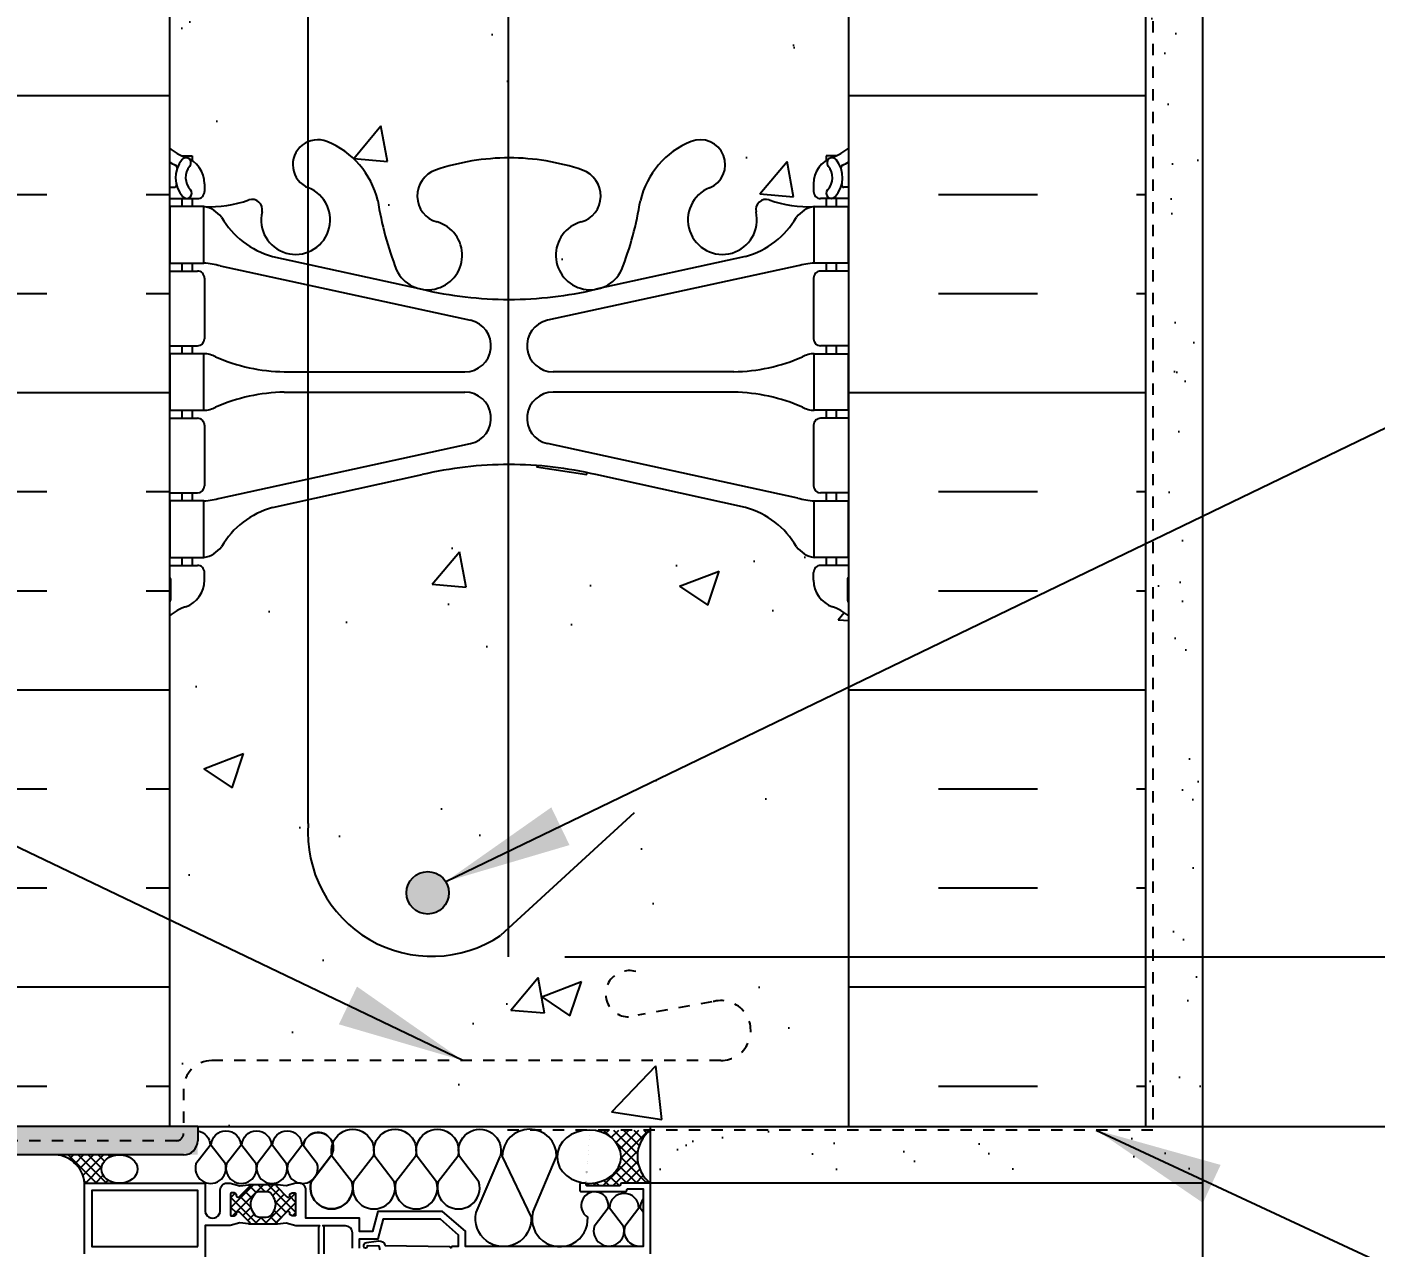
# Model space of a CAD drawing. Header units: inches. Extents: x 2671 to 2834, y 335 to 425.
# Drawn here: x 2803.64 to 2815.54, y 403.5 to 414.27 of the extents above; entities that cross this region are included whole.
import ezdxf

# ---------------------------------------------------------------- set-up
doc = ezdxf.new("R2010")
doc.units = ezdxf.units.IN
doc.header["$LTSCALE"] = 0.5
doc.header["$MEASUREMENT"] = 0
doc.linetypes.add('DASHED2', pattern=[0.375, 0.25, -0.125])
doc.linetypes.add('HIDDEN2', pattern=[0.1875, 0.125, -0.0625])
doc.layers.get('Defpoints').update_dxf_attribs({"linetype": 'CONTINUOUS'})
for name, color, linetype in [('HATCH', 12, 'CONTINUOUS'), ('LINE18', 9, 'CONTINUOUS'), ('line25', 2, 'CONTINUOUS'), ('LINE50', 5, 'CONTINUOUS'), ('LINE65', 3, 'CONTINUOUS'), ('LINE9', 9, 'CONTINUOUS'), ('TEXT', 4, 'CONTINUOUS'), ('Web_Edge', 9, 'CONTINUOUS')]:
    doc.layers.add(name, color=color, linetype=linetype)
doc.styles.add('DIM', font='romans.shx', dxfattribs={"width": 0.7})
doc.dimstyles.new('ext_12', dxfattribs={"dimscale": 12, "dimtxt": 0.09375, "dimasz": 0.09375, "dimexe": 0.09375, "dimexo": 0.0625, "dimgap": 0.0625, "dimtad": 1, "dimdec": 1, "dimzin": 3, "dimdsep": 46, "dimlunit": 4, "dimtxsty": 'DIM', "dimcen": 0.09, "dimdle": 0.09375, "dimclrt": 4, "dimadec": 0, "dimazin": 0, "dimtfac": 1, "dimtdec": 1, "dimtmove": 2, "dimatfit": 3, "dimfxl": 1, "dimfrac": 2, "dimtolj": 1, "dimtzin": 0, "dimarcsym": 0})
doc.dimstyles.new('ext_8', dxfattribs={"dimscale": 8, "dimtxt": 0.09375, "dimasz": 0.09375, "dimexe": 0.09375, "dimexo": 0.0625, "dimgap": 0.0625, "dimtad": 1, "dimdec": 1, "dimzin": 3, "dimdsep": 46, "dimlunit": 4, "dimtxsty": 'DIM', "dimcen": 0.09, "dimdle": 0.09375, "dimclrt": 4, "dimadec": 0, "dimazin": 0, "dimtfac": 1, "dimtdec": 1, "dimtmove": 2, "dimatfit": 3, "dimfxl": 1, "dimfrac": 2, "dimtolj": 1, "dimtzin": 0, "dimarcsym": 0})
pattern_1 = [(45, (84.75573298953941, -136.8278989746598), (-0.04419417382415922, 0.04419417382415922), []), (135, (84.75573298953941, -136.8278989746598), (-0.04419417382415922, -0.04419417382415922), [])]

# ---------------------------------------------------------------- blocks, each defined once
blk = doc.blocks.new('*D9')
at = {"layer": 'Defpoints', "color": 0, "transparency": 16777216}
for p in [(2807.887033301567, 406.0603447139713), (2819.608935126957, 406.0603447139713), (2813.518769549175, 404.5603447139713)]:
    blk.add_point(p, dxfattribs=at)
at = {"layer": 'TEXT', "color": 0, "lineweight": -2, "transparency": 16777216}
for p, q in [((2819.608935126957, 406.8103447139713), (2819.608935126957, 407.5603447139713)), ((2808.387033301567, 406.0603447139713), (2820.358935126957, 406.0603447139713)), ((2819.608935126957, 404.5603447139713), (2819.608935126957, 406.0603447139713)), ((2814.018769549175, 404.5603447139713), (2820.358935126957, 404.5603447139713)), ((2819.608935126957, 403.8103447139713), (2819.608935126957, 403.0603447139713))]:
    blk.add_line(p, q, dxfattribs=at)
at = {"layer": 'TEXT', "color": 0, "transparency": 16777216}
for points in [[(2819.483935126957, 406.8103447139713), (2819.733935126957, 406.8103447139713), (2819.608935126957, 406.0603447139713)], [(2819.483935126957, 403.8103447139713), (2819.733935126957, 403.8103447139713), (2819.608935126957, 404.5603447139713)]]:
    blk.add_solid(points, dxfattribs=at)
at = {"layer": 'TEXT', "color": 4, "transparency": 16777216, "insert": (2822.261697570073, 406.8103447139717), "char_height": 0.75, "attachment_point": 5, "rotation": 90, "style": 'DIM'}
blk.add_mtext('\\A1;1 1/2" \\P (38mm)MIN. \\PCOVER', dxfattribs=at)

msp = doc.modelspace()

# ---------------------------------------------------------------- hatches: boundary and pattern name
at = {"layer": 'HATCH'}
h = msp.add_hatch(dxfattribs=at)
h.set_pattern_fill('AR-CONC', color=256, scale=0.5)
h.set_pattern_definition([(49.99999999999999, (0, 0), (3.586300913003767, -0.3137606749129755), [0.375, -4.125]), (355, (0, 0), (-0.693756668065, 3.760960668500059), [0.3, -3.3]), (100.45144446, (0.298858405, -0.02614672), (2.89254423363556, 3.447199954843147), [0.3187009599999999, -3.505710559999999]), (46.18420000000001, (0, 1), (5.336206653357862, -0.8275964039653827), [0.5625, -6.1875]), (96.63563549, (0.444683725, 0.931033465), (4.673309728371142, 4.870593003872752), [0.47805171, -5.258568799999999]), (351.1841639899999, (0, 1), (4.673309725273866, 4.870593001349951), [0.45, -4.950000005]), (21, (0.5, 0.75), (2.984535260592308, -2.013094453326694), [0.375, -4.125]), (326.0000000000001, (0.5, 0.75), (1.216576659607909, 3.625750225234265), [0.3, -3.3]), (71.45144474, (0.74871127, 0.58224213), (4.201111883649856, 1.612655764031769), [0.31870095, -3.50571056]), (37.50000000000001, (0, 0), (0.06079927658645334, 1.664469269156557), [0, -3.26, 0, -3.35, 0, -3.3125]), (7.499999999999999, (0, 0), (1.315347687210743, 1.972058559411801), [0, -1.91, 0, -3.185, 0, -1.2625]), (327.5, (-1.115, 0), (2.669112180862045, -0.1127743586718988), [0, -1.25, 0, -3.9, 0, -5.175]), (317.5, (-1.615, 0), (2.915930846711931, 0.5005249116615886), [0, -1.625, 0, -2.59, 0, -3.675])])
h.paths.add_polyline_path([(2810.893769549175, 370.0982350130234, 0.06439757034027918), (2810.783765929062, 370.1641945382867), (2810.693765929061, 370.1641945382798), (2810.693765929058, 370.205920598204, -0.2490694201798121), (2810.583765929042, 370.4130437499734), (2810.583765929039, 370.4805437499836, -0.4142135623889474), (2810.646265929039, 370.5430437499869), (2810.693765929037, 370.5430437499869), (2810.693765929032, 370.6130437499869), (2810.588765929047, 370.6130437499869, 0.1004604156423134), (2810.195067458979, 370.555880994139, -0.6014354320923871), (2810.075563988755, 370.660764336563, 2.182094824738325), (2809.66548383489, 370.447854905114, -1), (2809.502055263461, 370.0393318310523, -0.2443795113555104), (2809.053647390655, 370.5600887355022, 0.05315652255456928), (2808.887807936439, 371.1741703674139, 0.223253087082989), (2808.687480153052, 371.3390242183552), (2808.667861821112, 371.3433356110522, 0.9554715931209439), (2808.529577837112, 370.7498656757716, -0.7355925422348838), (2808.542362707547, 370.2918190986315, -0.08275514747013397), (2807.893769549175, 370.1837300148518, -0.08275514747013424), (2807.245176390804, 370.2918190986315, -0.7355925422306625), (2807.257961261239, 370.7498656757708, 0.9554715931491746), (2807.119677277239, 371.3433356110522), (2807.100058945299, 371.3390242183552, 0.2232530870829482), (2806.899731161912, 371.174170367414, 0.05315652255457647), (2806.733891707696, 370.5600887355022, -0.2443795113555361), (2806.28548383489, 370.0393318310523, -1), (2806.122055263461, 370.4478549051139, 2.182094824735673), (2805.711975109596, 370.6607643365629, -0.6014354320899049), (2805.592471639372, 370.5558809941391, 0.1004604156422656), (2805.198773169304, 370.6130437499869), (2805.093773169319, 370.6130437499869), (2805.093773169314, 370.5430437499869), (2805.141273169312, 370.5430437499869, -0.4142135623889469), (2805.203773169312, 370.4805437499836), (2805.203773169309, 370.4130437499734, -0.2490694201798118), (2805.093773169292, 370.205920598204), (2805.09377316929, 370.1641945382798), (2805.003773169289, 370.1641945382867, 0.06439757034079326), (2804.893769549175, 370.0982350130228), (2804.893769549175, 368.0092164944533), (2807.018769549175, 368.0092164944533), (2808.018769549175, 367.0092164944533), (2808.018769549175, 369.0092164944533), (2809.018769549175, 368.0092164944533), (2810.893769549175, 368.0092164944533)])
h.paths.add_polyline_path([(2810.893769549175, 379.7905805019563, 0.08241458984443631), (2810.750432595706, 379.8696869785255, -0.3178372451770455), (2810.583765929043, 380.1053892389064), (2810.583765929039, 380.1728892389165, -0.4142135623888782), (2810.646265929039, 380.2353892389199), (2810.693765928825, 380.2353892389199), (2810.693765928829, 380.3053892389199), (2810.588765929047, 380.3053892389199, -0.188972932064028), (2810.432896853359, 380.4002337273088, 0.1963228336438239), (2809.983765929, 380.7464934474373), (2808.661910360169, 381.0369890136919, 0.05779469062726195), (2807.893769549175, 381.1260755037851, 0.05779469062719405), (2807.125628738182, 381.0369890136919), (2805.803773169352, 380.7464934474373, 0.1963228336438497), (2805.354642244991, 380.4002337273087, -0.1889729320639923), (2805.198773169303, 380.3053892389199), (2805.093773169522, 380.3053892389199), (2805.093773169526, 380.2353892389199), (2805.141273169312, 380.2353892389199, -0.4142135623888865), (2805.203773169312, 380.1728892389165), (2805.203773169308, 380.1053892389064, -0.3178372451770062), (2805.037106502645, 379.8696869785256, 0.08241458984464041), (2804.893769549175, 379.7905805019561), (2804.893769549175, 374.2278524869506, 0.08241458984463565), (2805.037106502645, 374.1487460103811, -0.3178372451770446), (2805.203773169308, 373.9130437500002), (2805.203773169312, 373.8455437499901, -0.4142135623888824), (2805.141273169312, 373.7830437499867), (2805.093773169526, 373.7830437499867), (2805.093773169522, 373.7130437499867), (2805.198773169303, 373.7130437499867, -0.1889729320640176), (2805.354642244992, 373.6181992615979, 0.1963228336438353), (2805.803773169352, 373.2719395414693), (2807.125628738182, 372.9814439752147, 0.05779469062726017), (2807.893769549176, 372.8923574851215, 0.05779469062719406), (2808.661910360169, 372.9814439752147), (2809.983765928999, 373.2719395414693, 0.1963228336438469), (2810.43289685336, 373.6181992615979, -0.1889729320639879), (2810.588765929047, 373.7130437499867), (2810.693765928829, 373.7130437499867), (2810.693765928825, 373.7830437499867), (2810.646265929039, 373.7830437499867, -0.4142135623888767), (2810.583765929039, 373.8455437499901), (2810.583765929043, 373.9130437500002, -0.317837245177002), (2810.750432595706, 374.148746010381, 0.08241458984425973), (2810.893769549175, 374.2278524869501)])
h.paths.add_polyline_path([(2806.982786388422, 384.3014606076888), (2805.01876954918, 384.3014606076888, -0.4142135623722708), (2804.95626954918, 384.3639606076886), (2804.956269549176, 385.8245988767695, 0.1719862339622918), (2804.94231750628, 385.8639606076894), (2804.893769549175, 385.8639606076894), (2804.893769549175, 385.7547217524721), (2804.893769549175, 383.9201979758839, 0.06439757034079223), (2805.003773169289, 383.8542384506199), (2805.09377316929, 383.8542384506268), (2805.093773169292, 383.8125123907026, -0.2490694201798126), (2805.203773169309, 383.6053892389332), (2805.203773169312, 383.5378892389231, -0.4142135623889448), (2805.141273169312, 383.4753892389197), (2805.093773169314, 383.4753892389197), (2805.093773169319, 383.4053892389197), (2805.198773169304, 383.4053892389197, 0.1004604156423768), (2805.592471639372, 383.4625519947677, -0.6014354320913805), (2805.711975109596, 383.3576686523436, 2.18209482473833), (2806.122055263461, 383.5705780837927, -1), (2806.28548383489, 383.9791011578543, -0.2443795113555255), (2806.733891707696, 383.4583442534043, 0.05315652255456795), (2806.899731161912, 382.8442626214927, 0.2232530870829433), (2807.100058945299, 382.6794087705514), (2807.119677277239, 382.6750973778545, 0.955471593120933), (2807.257961261239, 383.268567313135, -0.7355925422348768), (2807.245176390804, 383.7266138902751, -0.08275514747013427), (2807.893769549175, 383.8347029740548, -0.08275514747013415), (2808.542362707547, 383.7266138902751, -0.7355925422306508), (2808.529577837112, 383.2685673131358, 0.955471593149264), (2808.667861821112, 382.6750973778545), (2808.687480153052, 382.6794087705514, 0.2232530870832885), (2808.887807936439, 382.844262621493, 0.05315652255455002), (2809.053647390655, 383.4583442534044, -0.2443795113555198), (2809.502055263461, 383.9791011578544, -1), (2809.66548383489, 383.5705780837927, 2.18209482473567), (2810.075563988755, 383.3576686523437, -0.6014354320904914), (2810.195067458979, 383.4625519947675, 0.1004604156422321), (2810.588765929047, 383.4053892389197), (2810.693765929032, 383.4053892389197), (2810.693765929037, 383.4753892389197), (2810.646265929039, 383.4753892389197, -0.4142135623889438), (2810.583765929039, 383.5378892389231), (2810.583765929042, 383.6053892389332, -0.2490694201798126), (2810.693765929058, 383.8125123907026), (2810.693765929061, 383.8542384506268), (2810.783765929062, 383.8542384506199, 0.06439757034072931), (2810.893769549176, 383.9201979758838), (2810.893769549176, 385.8639606076891), (2804.94231750628, 385.8639606076894, -0.1719862339622747), (2804.956269549176, 385.8245988767695), (2804.95626954918, 384.3639606076886, 0.4142135623722708), (2805.01876954918, 384.3014606076888), (2806.998257581402, 384.3014606076888, -0.01576132503851233)])
h.paths.add_polyline_path([(2810.893769549175, 409.071523497162, 0.0824145898441621), (2810.750432595706, 409.1506299737309, -0.3178372451770353), (2810.583765929042, 409.3863322341118), (2810.583765929039, 409.4538322341219, -0.4142135623888782), (2810.646265929039, 409.5163322341252), (2810.693765928824, 409.5163322341252), (2810.693765928829, 409.5863322341253), (2810.588765929047, 409.5863322341253, -0.1889729320616693), (2810.43289685336, 409.6811767225121, 0.1963228336449915), (2809.983765928998, 410.027436442643), (2808.661910360169, 410.3179320088972, 0.05779469062726933), (2807.893769549175, 410.4070184989905, 0.05779469062719756), (2807.125628738181, 410.3179320088972), (2805.803773169352, 410.027436442643, 0.1963228336441201), (2805.354642244991, 409.6811767225142, -0.1889729320641392), (2805.198773169303, 409.5863322341253), (2805.093773169521, 409.5863322341253), (2805.093773169526, 409.5163322341252), (2805.141273169311, 409.5163322341252, -0.4142135623888782), (2805.203773169311, 409.4538322341219), (2805.203773169308, 409.3863322341118, -0.3178372451769546), (2805.037106502644, 409.150629973731, 0.0824145898446762), (2804.893769549175, 409.0715234971614), (2804.893769549174, 404.5603447139717), (2805.143769915869, 404.5603447139717), (2810.893769549175, 404.5603447139714)])
h.paths.add_polyline_path([(2810.893769549175, 417.3791780082293, 0.06439757034072788), (2810.783765929061, 417.4451375334932), (2810.69376592906, 417.4451375334862), (2810.693765929057, 417.4868635934104, -0.2490694201797904), (2810.583765929041, 417.6939867451799), (2810.583765929038, 417.7614867451899, -0.4142135623888783), (2810.646265929038, 417.8239867451932), (2810.693765929036, 417.8239867451932), (2810.693765929031, 417.8939867451932), (2810.588765929048, 417.8939867451932, 0.1004604156456428), (2810.195067458968, 417.8368239893414, -0.6014354320519869), (2810.075563988754, 417.9417073317692, 2.182094824738086), (2809.665483834889, 417.7287979003201, -1), (2809.50205526346, 417.3202748262585, -0.2443795113567886), (2809.053647390653, 417.841031730712, 0.05315652255444935), (2808.887807936437, 418.455113362622, 1.553131786928693), (2808.529577837111, 418.0308086709776, -0.7355925422356894), (2808.542362707546, 417.5727620938374, -0.08275514747014087), (2807.893769549175, 417.4646730100577, -0.08275514747013135), (2807.245176390803, 417.5727620938374, -0.7355925422303945), (2807.257961261238, 418.0308086709766, 1.553131786938255), (2806.89973116191, 418.4551133626174, 0.0531565225542945), (2806.733891707696, 417.8410317307088, -0.2443795113559023), (2806.285483834889, 417.3202748262579, -1), (2806.12205526346, 417.7287979003194, 2.182094824735402), (2805.711975109595, 417.9417073317684, -0.6014354326051581), (2805.592471639247, 417.8368239893892, 0.1004604156093273), (2805.198773169302, 417.8939867451923), (2805.093773169318, 417.8939867451923), (2805.093773169313, 417.8239867451923), (2805.141273169311, 417.8239867451923, -0.4142135623890114), (2805.203773169311, 417.761486745189), (2805.203773169308, 417.6939867451787, -0.2490694201798058), (2805.093773169292, 417.4868635934093), (2805.093773169289, 417.4451375334852), (2805.003773169288, 417.445137533492, 0.06439757034014058), (2804.893769549175, 417.3791780082287), (2804.893769549175, 415.2901594896587), (2804.893769549175, 413.201140971089, 0.06439757034054705), (2805.003773169289, 413.1351814458253), (2805.093773169289, 413.1351814458321), (2805.093773169292, 413.093455385908, -0.2490694201798057), (2805.203773169308, 412.8863322341386), (2805.203773169312, 412.8188322341284, -0.4142135623890114), (2805.141273169312, 412.756332234125), (2805.093773169314, 412.756332234125), (2805.093773169318, 412.6863322341251), (2805.198773169304, 412.6863322341251, 0.1004604156411754), (2805.592471639367, 412.7434949899714, -0.6014354321098518), (2805.711975109596, 412.638611647549, 2.182094824738566), (2806.12205526346, 412.851521078998, -1), (2806.285483834889, 413.2600441530597, -0.2443795113565183), (2806.733891707696, 412.7392872486068, 0.05315652255442838), (2806.899731161912, 412.1252056166969, 1.553131786931354), (2807.257961261238, 412.5495103083404, -0.7355925422351488), (2807.245176390803, 413.0075568854805, -0.0827551474701348), (2807.893769549175, 413.1156459692602, -0.08275514747013435), (2808.542362707547, 413.0075568854804, -0.7355925422309278), (2808.529577837111, 412.5495103083412, 1.553131786911189), (2808.887807936436, 412.1252056166925, 0.05315652255494636), (2809.053647390654, 412.7392872486083, -0.2443795113560683), (2809.502055263461, 413.2600441530597, -1), (2809.66548383489, 412.8515210789981, 2.182094824735778), (2810.075563988755, 412.6386116475491, -0.6014354322119612), (2810.195067459008, 412.7434949899623, 0.1004604156343799), (2810.588765929046, 412.6863322341251), (2810.693765929032, 412.6863322341251), (2810.693765929036, 412.756332234125), (2810.646265929038, 412.756332234125, -0.4142135623890099), (2810.583765929038, 412.8188322341284), (2810.583765929042, 412.8863322341386, -0.2490694201798209), (2810.693765929058, 413.0934553859081), (2810.693765929061, 413.1351814458321), (2810.783765929061, 413.1351814458253, 0.0643975703403757), (2810.893769549175, 413.2011409710888), (2810.893769549175, 415.2901594896587)])
h.paths.add_polyline_path([(2810.893769549174, 424.2901594896587), (2809.018769549175, 424.2901594896587), (2808.018769549175, 425.2901594896587), (2808.018769549175, 423.2901594896587), (2807.018769549175, 424.2901594896587), (2804.893769549174, 424.2901594896587), (2804.893769549175, 421.5087954821554, 0.08241458984416616), (2805.037106502643, 421.4296890055865, -0.3178372451770425), (2805.203773169307, 421.1939867452056), (2805.20377316931, 421.1264867451955, -0.4142135623888783), (2805.14127316931, 421.0639867451921), (2805.093773169525, 421.0639867451921), (2805.09377316952, 420.9939867451921), (2805.198773169301, 420.9939867451922, -0.1889729320631496), (2805.354642244989, 420.8991422568046, 0.196322833643984), (2805.803773169349, 420.552882536675), (2807.125628738181, 420.2623869704203, 0.05779469062719502), (2807.893769549174, 420.1733004803273, 0.05779469062782817), (2808.661910360176, 420.2623869704225), (2809.983765928999, 420.5528825366757, 0.1963228336433024), (2810.432896853358, 420.8991422568038, -0.1889729320645827), (2810.588765929046, 420.9939867451931), (2810.693765928828, 420.9939867451931), (2810.693765928823, 421.0639867451931), (2810.646265929038, 421.0639867451931, -0.4142135623888782), (2810.583765929038, 421.1264867451965), (2810.583765929041, 421.1939867452066, -0.3178372451769569), (2810.750432595705, 421.4296890055874, 0.08241458984452693), (2810.893769549175, 421.5087954821568)])
h = msp.add_hatch(dxfattribs=at)
h.set_pattern_fill('AR-SAND', color=256, scale=0.05)
h.set_pattern_definition([(37.50000000000001, (84.75573298953941, -136.8278989746598), (-0.003149667905480408, 0.09634118845065794), [0, -0.07600000000000001, 0, -0.085, 0, -0.08125]), (7.499999999999999, (84.75573298953941, -136.8278989746598), (0.08848883526338636, 0.141107303261487), [0, -0.041, 0, -0.0685, 0, -0.02625]), (327.5, (84.69423298953942, -136.8278989746598), (0.1557070930875748, 0.0002829526768482471), [0, -0.025, 0, -0.09000000000000001, 0, -0.1175]), (317.5, (84.69423298953942, -136.8278989746598), (0.1503063302286147, 0.04388377824671247), [0, -0.0125, 0, -0.059, 0, -0.0675])])
h.paths.add_polyline_path([(2802.268769549175, 409.7060752056997), (2802.14377210374, 409.6435764829821), (2802.143772103738, 404.5603447139716), (2802.268769549175, 404.5603447139716)], flags=17)
h.paths.add_polyline_path([(2805.143769549174, 404.5603447139715), (2802.268769549175, 404.5603447139716), (2802.143772103738, 404.5603447139716), (2802.143772103738, 404.3728447139719), (2800.293766814901, 404.3728447139725), (2800.293766814901, 408.7185738385626), (2802.268769549175, 409.7060752056997), (2802.268769549175, 415.2901594896587), (2802.268769549174, 424.2901594896587), (2802.018769549174, 424.2901594896587), (2802.018769549174, 409.8605837028869), (2800.043766814901, 408.8730823357502), (2800.043766814901, 404.1228447139725), (2802.393772103738, 404.1228447139725), (2802.393772103738, 404.3103447139725), (2805.143769549174, 404.3103447139714)])
h = msp.add_hatch(dxfattribs=at)
h.set_pattern_fill('AR-SAND', color=256, scale=0.5)
h.set_pattern_definition([(37.50000000000001, (84.75573298953941, -136.8278989746598), (-0.03149667905480408, 0.9634118845065793), [0, -0.76, 0, -0.85, 0, -0.8125]), (7.499999999999999, (84.75573298953941, -136.8278989746598), (0.8848883526338636, 1.41107303261487), [0, -0.41, 0, -0.685, 0, -0.2625]), (327.5, (84.14073298953942, -136.8278989746598), (1.557070930875748, 0.002829526768482471), [0, -0.25, 0, -0.9, 0, -1.175]), (317.5, (84.14073298953942, -136.8278989746598), (1.503063302286147, 0.4388377824671247), [0, -0.125, 0, -0.59, 0, -0.675])])
h.paths.add_polyline_path([(2814.018769549175, 404.5603447139713), (2813.518769549175, 404.5603447139713), (2809.143735898854, 404.5603447139715), (2809.143735898854, 404.060489083828), (2814.018769549175, 404.0603447139713)])
h.paths.add_polyline_path([(2814.018769549175, 424.2901594896587), (2813.518769549174, 424.2901594896587), (2813.518769549175, 415.2901594896587), (2813.518769549175, 406.0603447139713), (2813.518769549175, 404.5603447139713), (2814.018769549175, 404.5603447139713)])
h = msp.add_hatch(dxfattribs=at)
h.set_pattern_fill('INSUL', color=256, scale=7, style=0)
h.set_pattern_definition([(0, (-0.5642642526572672, -6.333677147439062), (0, 2.625), []), (0, (-0.5642642526572672, -5.458677147439062), (0, 2.625), [0.875, -0.875]), (0, (-0.5642642526572672, -4.583677147439062), (0, 2.625), [0.875, -0.875])])
edge = h.paths.add_edge_path()
edge.add_arc((2804.883773169588, 409.210262175748), 0.02000000000018555, 5.536719527299283e-09, 60.011975509346485, ccw=False)
edge.add_line((2804.903773169588, 409.2102621757499), (2804.903773169573, 409.3963322341266))
edge.add_line((2804.903773169573, 409.3963322341266), (2804.90377305434, 409.3964001261138))
edge.add_arc((2804.883773169573, 409.3963322341252), 0.01999999999993334, 0.1944965941205106, 60.01197546078606)
edge.add_line((2804.893769549175, 409.4136548319347), (2804.893769549175, 415.2901594896587))
edge.add_line((2804.893769549175, 415.2901594896587), (2804.206269549175, 415.2901594896587))
edge.add_line((2804.206269549175, 415.2901594896587), (2804.206269549175, 414.7901594896587))
edge.add_line((2804.206269549175, 414.7901594896587), (2802.706269549175, 414.7901594896587))
edge.add_line((2802.706269549175, 414.7901594896587), (2802.706269549175, 415.2901594896587))
edge.add_line((2802.706269549175, 415.2901594896587), (2802.268769549175, 415.2901594896587))
edge.add_line((2802.268769549175, 415.2901594896587), (2802.268769549175, 404.5603447139716))
edge.add_line((2802.268769549175, 404.5603447139716), (2804.893769915869, 404.5603447139717))
edge.add_line((2804.893769915869, 404.5603447139717), (2804.893769549175, 409.2275847735662))
edge = h.paths.add_edge_path()
edge.add_line((2813.518769549175, 415.2901594896587), (2813.081269549175, 415.2901594896587))
edge.add_line((2813.081269549175, 415.2901594896587), (2813.081269549175, 414.7901594896587))
edge.add_line((2813.081269549175, 414.7901594896587), (2811.581269549175, 414.7901594896587))
edge.add_line((2811.581269549175, 414.7901594896587), (2811.581269549175, 415.2901594896587))
edge.add_line((2811.581269549175, 415.2901594896587), (2811.143769549175, 415.2901594896587))
edge.add_line((2811.143769549175, 415.2901594896587), (2810.893769549175, 415.2901594896587))
edge.add_line((2810.893769549175, 415.2901594896587), (2810.893769549175, 409.3790096363159))
edge.add_arc((2810.903765928776, 409.3963322341245), 0.01999999999936565, 179.9999999936491, 240.01197545835538, ccw=False)
edge.add_line((2810.883765928776, 409.3963322341267), (2810.883765928761, 409.2102621757501))
edge.add_line((2810.883765928761, 409.2102621757501), (2810.883766113893, 409.2101761221801))
edge.add_arc((2810.903765928762, 409.2102621757479), 0.01999999999996728, 180.2465260729262, 240.0119755056247)
edge.add_line((2810.893769549175, 409.1929395779307), (2810.893769549175, 404.5603447139715))
edge.add_line((2810.893769549175, 404.5603447139715), (2813.518769549175, 404.5603447139713))
edge.add_line((2813.518769549175, 404.5603447139713), (2813.518769549175, 415.2901594896587))
h = msp.add_hatch(dxfattribs=at)
h.set_pattern_fill('ANSI37', color=256, scale=0.5)
h.set_pattern_definition(pattern_1)
edge = h.paths.add_edge_path()
edge.add_line((2809.143735898854, 404.5290947139714), (2808.608822334702, 404.5290947139714))
edge.add_ellipse((2808.601356865939, 404.2936434896908), major_axis=(0.2825336774749303, 0), ratio=0.8336473878611741, start_angle=623.0829798558104, end_angle=808.4858808845431, ccw=False)
edge.add_arc((2808.563735898854, 404.0504928596289), 0.009999999999875442, 0, 68.93084636959458, ccw=False)
edge.add_line((2808.573735898854, 404.0504928596289), (2808.573735898854, 404.0454928596289))
edge.add_arc((2808.583735898854, 404.0454928596289), 0.01000000000010282, 180, 270)
edge.add_line((2808.583735898854, 404.0354928596288), (2808.868735898854, 404.0354928596288))
edge.add_arc((2808.868735898854, 404.0454928596288), 0.00999999999993584, 270, 360)
edge.add_line((2808.878735898853, 404.0454928596288), (2808.878735898853, 404.0504928596288))
edge.add_arc((2808.888735898854, 404.0504928596288), 0.01000000000010548, 90, 180, ccw=False)
edge.add_line((2808.888735898854, 404.0604928596289), (2809.143735898854, 404.0604928596289))
edge.add_arc((2809.322365502067, 404.2947937868), 0.2946276626821766, 127.3216770494383, 232.6783229505348, ccw=False)
h = msp.add_hatch(dxfattribs=at)
h.set_pattern_fill('ANSI37', color=256, scale=0.5)
h.set_pattern_definition(pattern_1)
edge = h.paths.add_edge_path()
edge.add_ellipse((2804.452206735214, 404.1845198787209), major_axis=(0.1591748401361159, 0), ratio=0.7904819325918538, start_angle=-270, end_angle=-99.28813868702753, ccw=False)
edge.add_line((2804.452206735217, 404.3103447139717), (2803.888045167653, 404.310344713972))
edge.add_arc((2803.872190339829, 404.0383734838526), 0.2724329744688692, 4.625825487410509, 86.66366272043291, ccw=False)
edge.add_line((2804.143735898851, 404.0603447139717), (2804.426515992453, 404.0603447139717))
h.paths.add_polyline_path([(2804.576878141652, 404.2627483213752), (2804.575861285883, 404.2637287478847), (2804.579841895124, 404.2596992881599)])
h = msp.add_hatch(dxfattribs=at)
h.set_pattern_fill('ANSI37', color=256, scale=0.5, style=0)
h.set_pattern_definition([(45, (84.75573298953896, -117.5571097217352), (-0.04419417382415922, 0.04419417382415922), []), (135, (84.75573298953896, -117.5571097217352), (-0.04419417382415922, -0.04419417382415922), [])])
h.paths.add_polyline_path([(2805.398805692504, 402.9014579628036), (2805.398805692504, 402.6545277564556, -0.973119193628529), (2805.208876954292, 402.649351804189), (2805.208735913727, 402.9014047900163, -1.000279793165599)])
h.paths.add_polyline_path([(2805.216235898852, 402.7779928596296, 1), (2805.391305692504, 402.7779928596296, 1)], flags=16)
h.paths.add_polyline_path([(2806.569635363157, 402.5600254454819), (2806.694529232394, 402.5600254454819, -0.3927408574796724), (2806.675064681498, 402.534303695538), (2806.398805692504, 402.4233259167902), (2806.398805692504, 402.5278958414432, 0.3145636000813645), (2806.452678444407, 402.8711741742525), (2806.456713935928, 402.897686403054), (2806.48318314308, 402.897686403054, -0.1494430697769666), (2806.585668457574, 402.7786225295667), (2806.585668457574, 402.7780254454817, 0.1929134893777459), (2806.59397075605, 402.7573080675456, -0.08922647140676533), (2806.608269311807, 402.6632550736933), (2806.589388522155, 402.6599258810605, 0.31529878887884), (2806.586792811514, 402.6573301704195)])
h.paths.add_polyline_path([(2805.931893463763, 403.9388815946195, 0.7725978076390988), (2805.95693629818, 403.9535619152092, -0.343148791993915), (2805.961560453313, 403.9649379818284), (2805.977729035664, 403.974272917201, -0.1316524975867668), (2805.981729035664, 403.9753447139708), (2806.000585442125, 403.9753447139708, -0.414213562373095), (2806.008585442125, 403.9673447139708), (2806.008585442125, 403.7783447139708, -0.414213562373095), (2806.000585442125, 403.7703447139708), (2805.981729035664, 403.7703447139708, -0.1316524975867363), (2805.977729035664, 403.7714165107406), (2805.961560453313, 403.7807514461132, -0.3431487919940244), (2805.95693629818, 403.7921275127323, 0.7725978076389638), (2805.931893463763, 403.8068078333221), (2805.824490727611, 403.69940509717), (2805.617981070095, 403.69940509717), (2805.510578333943, 403.8068078333221, 0.7725978076393586), (2805.485535499526, 403.7921275127323, -0.3431487919941011), (2805.480911344393, 403.7807514461132), (2805.464742762042, 403.7714165107406, -0.1316524975865104), (2805.460742762042, 403.7703447139708), (2805.441886355581, 403.7703447139708, -0.414213562373095), (2805.433886355581, 403.7783447139708), (2805.433886355581, 403.9673447139708, -0.414213562373095), (2805.441886355581, 403.9753447139708), (2805.460742762042, 403.9753447139708, -0.1316524975865104), (2805.464742762042, 403.974272917201), (2805.480911344393, 403.9649379818284, -0.343148791994153), (2805.485535499526, 403.9535619152092, 0.7725978076392856), (2805.510578333943, 403.9388815946195), (2805.617981070095, 404.0462843307715), (2805.824490727611, 404.0462843307715)])
h.paths.add_polyline_path([(2805.748897209982, 403.7578447139709), (2805.69372504398, 403.7578447139709, -0.3238484292968788), (2805.636733967087, 403.7990825937641, -0.326501620107139), (2805.63673396732, 403.9466068320194, -0.3238484397582524), (2805.693725044923, 403.9878447139708), (2805.748897209982, 403.9878447139708, -0.3238484345287045), (2805.80588828723, 403.9466068330984, -0.3265016201076595), (2805.80588828723, 403.7990825948428, -0.3238484345260935)], flags=16)
at = {"layer": 'LINE65'}
msp.add_hatch(color=256, dxfattribs=at).paths.add_polyline_path([(2807.362798244097, 406.6244552280673, 1), (2806.987798244097, 406.6244552280673, 1)])

# ---------------------------------------------------------------- linework, layer by layer
at = {"layer": 'HATCH', "color": 4, "linetype": 'DASHED2', "ltscale": 0.5}
for p, q in [((2813.581269549175, 415.3236296667857), (2813.581269549175, 404.5290947139714)), ((2813.581269549175, 404.5290947139714), (2807.864420774739, 404.5290947139714))]:
    msp.add_line(p, q, dxfattribs=at)
at = {"layer": 'HATCH', "linetype": 'HIDDEN2'}
msp.add_line((2804.893769915869, 404.8573335040662), (2804.893769915869, 404.8573335040662), dxfattribs=at)
msp.add_line((2804.893769915869, 404.8573335040662), (2804.893769915869, 404.8573335040662), dxfattribs=at)
at = {"layer": 'HATCH'}
for p, q in [((2808.10370003083, 403.8002813817886), (2808.314398631618, 404.2965633949811)), ((2805.848632863234, 404.0462843307715), (2805.593838934471, 404.0462843307715)), ((2814.018769549175, 404.0603447139713), (2814.018769549175, 398.2370339729275)), ((2808.770401572626, 403.8397971153574), (2808.646056573401, 403.6771340391559)), ((2808.905925635701, 403.6771340391559), (2808.781101286349, 403.8397200303762)), ((2809.040970348649, 403.8397200303762), (2808.916625349424, 403.6770569541746)), ((2809.078735898854, 403.8043891998277), (2809.051670062372, 403.8396429453949)), ((2805.848632863234, 403.69940509717), (2805.593838934471, 403.69940509717))]:
    msp.add_line(p, q, dxfattribs=at)
for points in [[(2805.143769549174, 404.5218224612353, -0.3677135428508029), (2805.252832920517, 404.3935751334914), (2805.128487921292, 404.2309120572899, 1.331509838654881), (2805.388356983592, 404.2309120572899), (2805.26353263424, 404.3934980485101)], [(2805.26353263424, 404.3934980485101, -1), (2805.52340169654, 404.3934980485101), (2805.399056697314, 404.2308349723086, 1.331509838654881), (2805.658925759614, 404.2308349723086), (2805.534101410262, 404.3934209635288)], [(2805.534101410262, 404.3934209635288, -1), (2805.793970472562, 404.3934209635288), (2805.669625473337, 404.2307578873273, 1.331509838654881), (2805.929494535637, 404.2307578873273), (2805.804670186285, 404.3933438785475)], [(2805.804670186285, 404.3933438785475, -1), (2806.064539248585, 404.3933438785475), (2805.94019424936, 404.230680802346, 1.331509838654881), (2806.20006331166, 404.230680802346), (2806.075238962308, 404.3932667935662)], [(2806.505607503006, 404.0719201806936, -1.331509838655778), (2806.146265786749, 404.0719201806936), (2806.318207552476, 404.2968474131101, 1.25386884222624), (2806.075238962308, 404.3932667935662, -1.253868842176588), (2806.318207552476, 404.2968474131098), (2806.146265786749, 404.0719201806936, 1.331509838655574), (2806.505607503006, 404.0719201806934), (2806.333002901559, 404.2967408215474, -1.331509838655574), (2806.692344617815, 404.2967408215472), (2806.520402852088, 404.0718135891308, 1.331509838655574), (2806.879744568344, 404.0718135891306), (2806.707139966898, 404.2966342299845, -1.331509838655574), (2807.066481683155, 404.2966342299844), (2806.894539917427, 404.0717069975681, 1.331509838655574), (2807.253881633683, 404.071706997568), (2807.081277032237, 404.2965276384218, -1.331509838655574), (2807.440618748493, 404.2965276384217), (2807.268676982766, 404.0716004060054, 1.331509838655574), (2807.628018699022, 404.0716004060051), (2807.455414097576, 404.296421046859, -1.331509838655574), (2807.814755813832, 404.296421046859)], [(2808.314398631618, 404.2965633949811, 1), (2807.83451432105, 404.2965633949811), (2808.089232349037, 403.7583617716252, -1.151765177323539), (2807.604057213044, 403.8001390336665), (2807.814755813832, 404.296421046859)]]:
    msp.add_lwpolyline(points, format="xyb", dxfattribs=at)
msp.add_lwpolyline([(2805.801463450181, 403.7889173844808, -0.2734560415951634), (2805.748897209982, 403.7578447139709), (2805.69372504398, 403.7578447139709, -0.2734560397667185), (2805.641158803979, 403.7889173841231), (2805.628137515393, 403.8125794429617, -0.2569805071132461), (2805.628137515393, 403.9331099825032), (2805.641158804528, 403.956772043103, -0.2734560434246889), (2805.693725044923, 403.9878447139708), (2805.748897209982, 403.9878447139708, -0.2734560415960702), (2805.801463450181, 403.9567720434608), (2805.814484739041, 403.9331099837414, -0.2569805071137504), (2805.81448473904, 403.8125794441996)], format="xyb", close=True, dxfattribs=at)
for centre, radius, start, end in [((2808.651554147322, 403.8618623913562), 0.1208783971866071, 349.4821929914308, 238.766354185588), ((2808.911035817499, 403.8397200303762), 0.1299345311499565, 0, 180), ((2809.181545412023, 403.8397200303762), 0.1299345311499565, 142.3016256128892, 180), ((2808.343326294456, 403.7450020037322), 0.2459198159109607, 167.0096944087142, 3.147381455982754), ((2808.775991104551, 403.6394216642418), 0.1352967316930542, 163.8150857362004, 16.18491426379957), ((2809.046559880574, 403.6393445792605), 0.1352967316930542, 163.8150857362004, 283.7578014414954)]:
    msp.add_arc(centre, radius, start, end, dxfattribs=at)
at = {"layer": 'LINE18'}
for points in [[(2804.143735898851, 403.4353447139698), (2804.143735898851, 404.0603447139717), (2805.208735898852, 404.0603447139716), (2805.208735898852, 403.8186965683145, 1.000000000003211), (2805.343735898852, 403.8186965683145), (2805.343735898852, 404.0023447139714, -0.4142135623740909), (2805.401735898852, 404.0603447139716), (2805.424528279053, 404.0603447139716, -0.06554346281528432), (2805.43099875518, 404.0594928596288), (2805.515782038507, 404.0367752473297), (2805.592620241037, 404.0462097922879, -0.7132930678969658), (2805.600910002283, 404.0292132629596), (2805.510578333943, 403.9388815946195, -0.7725978076383387), (2805.485535499526, 403.9535619152092, 0.3431487919937011), (2805.480911344393, 403.9649379818284), (2805.464742762042, 403.974272917201, 0.1316524975860435), (2805.460742762042, 403.9753447139708), (2805.441886355581, 403.9753447139708, 0.4142135623731601), (2805.433886355581, 403.9673447139708), (2805.433886355581, 403.7783447139708, 0.4142135623731601), (2805.441886355581, 403.7703447139708), (2805.460742762042, 403.7703447139708, 0.1316524975860434), (2805.464742762042, 403.7714165107406), (2805.480911344393, 403.7807514461132, 0.3431487919942176), (2805.485535499526, 403.7921275127323, -0.7725978076396093), (2805.510578333943, 403.8068078333221), (2805.600910002283, 403.7164761649819, -0.7132930678969659), (2805.592620241037, 403.6994796356537), (2805.515782038507, 403.7089141806118), (2805.430998755186, 403.6861965683142, -0.06554346281523721), (2805.424528279058, 403.6853447139715), (2805.208735898852, 403.6853447139715), (2805.208735898852, 403.0503447139716)], [(2809.143735898854, 403.4354928596263), (2809.143735898854, 404.0604928596289), (2808.888735898854, 404.0604928596289, 0.414213562373043), (2808.878735898853, 404.0504928596289), (2808.878735898853, 404.0454928596289, -0.414213562372991), (2808.868735898854, 404.0354928596288), (2808.583735898854, 404.0354928596288, -0.4142135623731992), (2808.573735898854, 404.0454928596288), (2808.573735898854, 404.0504928596288, 0.4142135623731992), (2808.563735898854, 404.0604928596288), (2808.528735898853, 404.0604928596288, 0.4142135623730951), (2808.518735898854, 404.0504928596288), (2808.518735898854, 403.9954928596288, 0.4142135623730951), (2808.528735898853, 403.9854928596288), (2808.923735898853, 403.9854928596288, 0.4142135623730951), (2808.933735898854, 403.9954928596288), (2808.933735898854, 404.0004928596288, -0.4142135623730951), (2808.943735898853, 404.0104928596288), (2809.078735898854, 404.0104928596288), (2809.078735898854, 403.500492859629), (2807.510432165929, 403.500492859629), (2807.510432165929, 403.6346681539342), (2807.306767835273, 403.8087022695181), (2806.734519808622, 403.8087022695181), (2806.687428468691, 403.6329549963002), (2806.57276906344, 403.6329549963002), (2806.57276906344, 403.7503447139715), (2806.098735898854, 403.7503447139715), (2806.098735898855, 404.0023447139715, 0.4142135623740908), (2806.040735898855, 404.0603447139716), (2806.017943518655, 404.060344713972, 0.06554346281804448), (2806.011473042527, 404.0594928596291), (2805.926689759199, 404.0367752473297), (2805.849851556668, 404.0462097922879, 0.7132930678969379), (2805.841561795423, 404.0292132629596), (2805.931893463763, 403.9388815946195, 0.7725978076385306), (2805.95693629818, 403.9535619152092, -0.3431487919936307), (2805.961560453313, 403.9649379818284), (2805.977729035664, 403.974272917201, -0.1316524975860437), (2805.981729035664, 403.9753447139708), (2806.000585442125, 403.9753447139708, -0.4142135623731601), (2806.008585442125, 403.9673447139708), (2806.008585442125, 403.7783447139708, -0.4142135623731601), (2806.000585442125, 403.7703447139708), (2805.981729035664, 403.7703447139708, -0.1316524975860435), (2805.977729035664, 403.7714165107406), (2805.961560453313, 403.7807514461132, -0.3431487919941411), (2805.95693629818, 403.7921275127323, 0.7725978076394043), (2805.931893463763, 403.8068078333221), (2805.841561795423, 403.7164761649819, 0.713293067896942), (2805.849851556668, 403.6994796356537), (2805.926689759199, 403.7089141806118), (2806.011473042517, 403.6861965683152, 0.06554346281272118), (2806.017943518644, 403.6853447139724), (2806.219755840125, 403.6853447139704), (2806.209755840125, 403.6680242058947), (2806.209755840125, 403.4354928596279)], [(2806.259755840125, 403.4354928596279), (2806.259755840125, 403.6680242058947), (2806.249755840124, 403.6853447139721), (2806.44576906344, 403.6853447139716, -0.4142135623722979), (2806.50776906344, 403.6233447139716), (2806.50776906344, 403.4854928596278)], [(2806.57276906344, 403.4854928596279), (2806.57276906344, 403.5679549963003), (2806.737304722909, 403.5679549963003), (2806.78439606284, 403.7437022695182), (2807.28439606284, 403.7437022695182), (2807.445432165929, 403.6029549963002), (2807.445432165929, 403.5004928596289), (2807.393284415987, 403.5004928596289, 0.3639702342661525), (2807.383436338457, 403.4922293414056)], [(2806.756529802211, 403.4698362825987), (2806.7479371359, 403.5038357538135), (2806.640456300356, 403.5053678380473), (2806.640385035158, 403.5003683459458, -0.9999999999999848), (2806.61038808255, 403.5007959371338), (2806.610475519855, 403.5069299566484, -0.3727193515204652), (2806.636599392918, 403.5362513024975), (2806.656638613968, 403.5388602527621), (2806.742341098282, 403.5500180476964, -0.3800361709519329), (2806.797272064153, 403.5126877547322), (2806.798425125095, 403.5081253219695), (2807.366765456258, 403.500023921786, -0.4577045202689281), (2807.381359047616, 403.4826293462229)]]:
    msp.add_lwpolyline(points, format="xyb", dxfattribs=at)
msp.add_lwpolyline([(2805.143735898851, 403.5003447139699), (2805.143735898851, 403.9953447139716), (2804.208735898852, 403.9953447139716), (2804.208735898852, 403.5003447139699)], close=True, dxfattribs=at)
at = {"layer": 'line25'}
for p, q in [((2804.893769549175, 415.2901594896587), (2804.893769549174, 404.5603447139713)), ((2810.893769549175, 404.5603447139715), (2810.893769549175, 415.2901594896587))]:
    msp.add_line(p, q, dxfattribs=at)
at = {"layer": 'line25', "color": 12}
for centre, radius, start, end in [((2809.322365502067, 404.2947937868), 0.2946276626821576, 127.3216770494382, 232.6783229505344), ((2803.872190339829, 404.0383734838526), 0.2724329744688597, 4.625825487410727, 93.33633727880205)]:
    msp.add_arc(centre, radius, start, end, dxfattribs=at)
at = {"layer": 'line25', "color": 12, "extrusion": (0, 0, -1)}
msp.add_ellipse((2808.601356865939, 404.2936434896908), major_axis=(0.2825336774749303, 0), ratio=0.8336473878611741, start_param=-10.99557428756428, end_param=-4.71238898038469, dxfattribs=at)
at = {"layer": 'line25', "color": 12}
msp.add_ellipse((2804.452206735214, 404.1845198787209), major_axis=(0.1591748401361158, 0), ratio=0.7904819325918538, start_param=-7.853981633974483, end_param=-1.570796326794897, dxfattribs=at)
at = {"layer": 'LINE50', "linetype": 'DASHED2', "ltscale": 0.5}
for p, q in [((2809.686013109551, 405.6606552529244), (2809.030972451295, 405.5441550078809)), ((2809.76523787602, 405.1433146691313), (2805.268769549174, 405.1433146691313)), ((2805.018769549174, 404.8933146691312), (2805.018769549174, 404.4978447139716)), ((2804.956269549174, 404.4353447139716), (2802.331272103738, 404.4353447139727))]:
    msp.add_line(p, q, dxfattribs=at)
at = {"layer": 'LINE50'}
msp.add_line((2804.893769915869, 404.5603447139717), (2802.268769549175, 404.5603447139716), dxfattribs=at)
msp.add_lwpolyline([(2813.518769549175, 404.5603447139713), (2813.518769549175, 415.2901594896587), (2813.081269549175, 415.2901594896587), (2813.081269549175, 415.7901594896587), (2811.581269549175, 415.7901594896587), (2811.581269549175, 415.2901594896587), (2811.143769549175, 415.2901594896587), (2810.893769549175, 415.2901594896587)], dxfattribs=at)
at = {"layer": 'LINE50', "linetype": 'DASHED2', "ltscale": 0.5}
for centre, radius, start, end in [((2808.952276050386, 405.7328488201333), 0.204446761525902, 72.81923530579691, 292.6390026401233), ((2809.76438853842, 405.4079210761022), 0.2646077700756188, 270.1839082177303, 107.2291928622929), ((2805.268769549174, 404.8933146691312), 0.2500000000001137, 90, 180), ((2804.956269549174, 404.4978447139716), 0.0625, 270, 0)]:
    msp.add_arc(centre, radius, start, end, dxfattribs=at)
at = {"layer": 'LINE65'}
for p, q in [((2807.887033301567, 423.4218957372661), (2807.887033301567, 406.0603447139713)), ((2806.119976012055, 407.2365205649885), (2806.119976012056, 420.3674354465415)), ((2808.998570974573, 407.3308060908244), (2807.81881902192, 406.2465223866463))]:
    msp.add_line(p, q, dxfattribs=at)
msp.add_circle((2807.175298244097, 406.6244552280673), 0.1875, dxfattribs=at)
msp.add_arc((2807.212304508272, 407.1583513783551), 1.095121895218011, 175.9067785202272, 303.6303640567816, dxfattribs=at)
at = {"layer": 'LINE9'}
for p, q in [((2814.018769549175, 424.2901594896587), (2814.018769549175, 404.0603447139713)), ((2805.143769915869, 404.5603447139717), (2804.893769915869, 404.5603447139717)), ((2805.143769549174, 404.5603447139713), (2805.143769549174, 404.4353447139725)), ((2805.143769915869, 404.5603447139717), (2813.518769549175, 404.5603447139713)), ((2809.143735898854, 404.0604928596289), (2809.143735898854, 404.5603447139715)), ((2813.518769549175, 404.5603447139713), (2814.018769549175, 404.5603447139713)), ((2805.018769549174, 404.3103447139725), (2802.393772103738, 404.3103447139725)), ((2814.018769549175, 404.0603447139713), (2809.016235898854, 404.0604928596289))]:
    msp.add_line(p, q, dxfattribs=at)
msp.add_arc((2805.018769549174, 404.4353447139725), 0.125, 270, 0, dxfattribs=at)
at = {"layer": 'Web_Edge'}
for p, q in [((2805.003773169289, 413.1351814458253), (2805.093773169289, 413.1351814458321)), ((2805.093773169289, 413.1351814458321), (2805.093773169292, 413.093455385908)), ((2810.783765929061, 413.1351814458253), (2810.693765929061, 413.1351814458321)), ((2810.693765929061, 413.1351814458321), (2810.693765929058, 413.093455385908)), ((2804.893769549175, 412.8563322341251), (2804.935648705698, 412.8563322341251)), ((2805.203773169308, 412.8863322341441), (2805.203773169312, 412.818832234128)), ((2810.583765929042, 412.8863322341441), (2810.583765929038, 412.818832234128)), ((2810.893769549175, 412.8563322341251), (2810.851890392652, 412.8563322341251)), ((2804.893769549175, 412.7563322341251), (2805.141273169312, 412.756332234125)), ((2805.003773169289, 412.756332234125), (2805.003773169289, 412.6863322341251)), ((2805.093773169314, 412.756332234125), (2805.093773169318, 412.6863322341251)), ((2810.893769549175, 412.7563322341251), (2810.646265929038, 412.756332234125)), ((2810.693765929036, 412.756332234125), (2810.693765929032, 412.6863322341251)), ((2810.783765929061, 412.756332234125), (2810.783765929061, 412.6863322341251)), ((2805.803773169353, 412.2452280256073), (2807.125628738184, 411.9547324593526)), ((2809.983765928997, 412.2452280256073), (2808.661910360166, 411.9547324593526)), ((2805.003773169289, 412.1863322341251), (2805.003773169289, 412.1163322341251)), ((2805.093773169352, 412.1863322341251), (2805.093773169357, 412.1163322341251)), ((2805.342773045473, 412.1625295606007), (2807.554008292131, 411.680971605582)), ((2810.444766052877, 412.1625295606007), (2808.233530806219, 411.680971605582)), ((2810.693765928998, 412.1863322341251), (2810.693765928993, 412.1163322341251)), ((2810.783765929061, 412.1863322341251), (2810.783765929061, 412.1163322341251)), ((2804.893769549175, 412.1163322341251), (2805.141273169312, 412.1163322341251)), ((2805.203773169312, 412.0538322341251), (2805.203773169312, 411.5188322341252)), ((2810.583765929038, 412.0538322341251), (2810.583765929038, 411.5188322341252)), ((2810.893769549175, 412.1163322341251), (2810.646265929038, 412.1163322341251)), ((2804.893769549175, 411.4563322341251), (2805.141273169312, 411.4563322341252)), ((2805.003773169288, 411.4563322341253), (2805.003773169288, 411.3863322341252)), ((2805.093773169399, 411.4563322341252), (2805.093773169404, 411.3863322341252)), ((2810.893769549175, 411.4563322341251), (2810.646265929038, 411.4563322341252)), ((2810.693765928951, 411.4563322341252), (2810.693765928946, 411.3863322341252)), ((2810.783765929062, 411.4563322341253), (2810.783765929062, 411.3863322341252)), ((2805.908499129389, 411.2263322341253), (2807.504640764427, 411.2263322341253)), ((2809.879039968961, 411.2263322341253), (2808.282898333923, 411.2263322341253)), ((2805.908499129389, 411.0463322341252), (2807.504640764427, 411.0463322341253)), ((2809.879039968961, 411.0463322341252), (2808.282898333923, 411.0463322341253)), ((2804.893769549175, 410.8163322341251), (2805.141273169312, 410.8163322341252)), ((2805.003773169288, 410.8863322341252), (2805.003773169288, 410.8163322341252)), ((2805.093773169436, 410.8863322341252), (2805.093773169441, 410.8163322341252)), ((2810.893769549175, 410.8163322341251), (2810.646265929038, 410.8163322341252)), ((2810.693765928914, 410.8863322341252), (2810.693765928909, 410.8163322341252)), ((2810.783765929062, 410.8863322341252), (2810.783765929062, 410.8163322341252)), ((2805.203773169312, 410.7538322341252), (2805.203773169312, 410.2188322341251)), ((2810.583765929038, 410.7538322341252), (2810.583765929038, 410.2188322341251)), ((2805.342773045473, 410.1101349076498), (2807.554008292131, 410.5916928626684)), ((2810.444766052877, 410.1101349076498), (2808.233530806219, 410.5916928626684)), ((2805.803773169353, 410.0274364426432), (2807.125628738184, 410.3179320088979)), ((2809.983765928997, 410.0274364426432), (2808.661910360166, 410.3179320088979)), ((2804.893769549175, 410.1563322341251), (2805.141273169312, 410.1563322341251)), ((2805.003773169288, 410.1563322341251), (2805.003773169288, 410.0863322341253)), ((2805.093773169483, 410.1563322341252), (2805.093773169488, 410.0863322341253)), ((2810.893769549175, 410.1563322341251), (2810.646265929038, 410.1563322341251)), ((2810.693765928866, 410.1563322341252), (2810.693765928862, 410.0863322341253)), ((2810.783765929062, 410.1563322341251), (2810.783765929062, 410.0863322341253)), ((2804.893769549175, 409.5163322341252), (2805.141273169311, 409.5163322341252)), ((2805.003773169288, 409.5863322341253), (2805.003773169288, 409.5163322341252)), ((2805.093773169521, 409.5863322341253), (2805.093773169526, 409.5163322341252)), ((2810.893769549175, 409.5163322341252), (2810.646265929039, 409.5163322341252)), ((2810.693765928829, 409.5863322341253), (2810.693765928824, 409.5163322341252)), ((2810.783765929062, 409.5863322341253), (2810.783765929062, 409.5163322341252)), ((2804.903773169573, 409.3963322341266), (2804.903773169588, 409.2102621757501)), ((2805.203773169308, 409.3863322341062), (2805.203773169311, 409.4538322341224)), ((2810.583765929042, 409.3863322341062), (2810.583765929039, 409.4538322341224)), ((2810.883765928776, 409.3963322341266), (2810.883765928761, 409.2102621757501))]:
    msp.add_line(p, q, dxfattribs=at)
for points in [[(2804.898773169304, 412.1863322341251), (2805.198773169304, 412.1863322341251), (2805.198773169304, 412.6863322341251), (2804.898773169304, 412.6863322341251)], [(2810.888765929046, 412.1863322341251), (2810.588765929046, 412.1863322341251), (2810.588765929046, 412.6863322341251), (2810.888765929046, 412.6863322341251)], [(2804.898773169389, 410.8863322341252), (2805.198773169389, 410.8863322341252), (2805.198773169389, 411.3863322341252), (2804.898773169389, 411.3863322341252)], [(2810.888765928961, 410.8863322341252), (2810.588765928961, 410.8863322341252), (2810.588765928961, 411.3863322341252), (2810.888765928961, 411.3863322341252)], [(2804.898773169473, 409.5863322341253), (2805.198773169473, 409.5863322341253), (2805.198773169473, 410.0863322341253), (2804.898773169473, 410.0863322341253)], [(2810.888765928877, 409.5863322341253), (2810.588765928876, 409.5863322341253), (2810.588765928876, 410.0863322341253), (2810.888765928877, 410.0863322341253)]]:
    msp.add_lwpolyline(points, close=True, dxfattribs=at)
for centre, radius, start, end in [((2805.203773169318, 413.593439015308), 0.5, 231.6833368003626, 250.5287793646986), ((2806.203769549175, 413.0557826160289), 0.22, 68.19625201055811, 248.1962520105581), ((2806.008769549175, 412.5683403117508), 0.7450000000000001, 13.26522148386391, 68.1962520106142), ((2809.778769549175, 412.5683403117508), 0.7450000000000001, 111.8037479893858, 166.7347785161361), ((2809.583769549175, 413.0557826160289), 0.22, 291.8037479894419, 111.8037479894419), ((2810.583765929032, 413.593439015308), 0.5, 289.4712206353013, 308.3166631996374), ((2805.203773169318, 413.593439015308), 0.6, 238.8906737236163, 245.0747707145247), ((2805.197480577763, 412.9408916404582), 0.25, 140.1145119962655, 222.4608678427921), ((2805.039714206709, 413.0717883337971), 0.045009197252341, 319.1878992333886, 141.4480006768561), ((2804.953773169308, 412.8863322341251), 0.25, 4.364229911716979e-09, 70.52877936469864), ((2807.893769549175, 411.1156459692602), 2, 90, 108.9229639063547), ((2807.893769549175, 411.1156459692602), 2, 71.07703609364529, 90), ((2810.833765929042, 412.8863322341251), 0.25, 109.4712206353013, 179.9999999956423), ((2810.747824891641, 413.0717883337971), 0.045009197252341, 38.5519993231438, 220.8121007666114), ((2810.590058520587, 412.9408916404582), 0.25, 317.5391321572079, 39.88548800373452), ((2810.583765929032, 413.593439015308), 0.6, 294.9252292854753, 301.1093262763837), ((2804.942483360852, 413.0311867267475), 0.02, 340.7916022097029, 65.0747707147553), ((2805.197480577763, 412.9408916404582), 0.16, 140.0000771989565, 222.4608678427525), ((2807.323007569808, 412.7805275755338), 0.2400000000001667, 108.9229639064373, 254.2746540496554), ((2808.464531528542, 412.7805275755338), 0.2400000000001667, 285.7253459503446, 71.0770360935627), ((2810.590058520587, 412.9408916404582), 0.16, 317.5391321572474, 39.99992280104346), ((2810.845055737498, 413.0311867267475), 0.02, 114.9252292852447, 199.208397790297), ((2804.935648705698, 412.8763322341251), 0.02, 270, 14.15406579578979), ((2805.046244168292, 412.8024989078082), 0.0450000000000605, 222.4608678430199, 42.46086784271375), ((2806.008769549175, 412.5683403117508), 0.305, 166.6795056680888, 68.1962520106142), ((2809.778769549175, 412.5683403117508), 0.305, 111.8037479893858, 13.32049433191122), ((2810.741294930058, 412.8024989078082), 0.0450000000000605, 137.5391321572862, 317.53913215698), ((2810.851890392652, 412.8763322341251), 0.02, 165.8459342042102, 270), ((2805.141273169312, 412.818832234125), 0.0625, 270, 2.605510395054913e-09), ((2805.254806113452, 413.6847611545646), 1, 266.7878664379244, 289.9067031613392), ((2805.624396422506, 412.659347451555), 0.09, 346.6795056681079, 108.8651388026232), ((2809.696733049626, 413.2100007310507), 3, 189.0272674072094, 201.198389977054), ((2806.090806048724, 413.2100007310507), 3, 338.8016100229459, 350.9727325927906), ((2810.163142675844, 412.659347451555), 0.09, 71.13486119737678, 193.3204943318921), ((2810.532732984898, 413.6847611545646), 1, 250.0932968386607, 273.2121335620756), ((2810.646265929038, 412.818832234125), 0.0625, 179.9999999973945, 270), ((2805.155714825033, 412.4400681908937), 0.25, 37.27766183478854, 80.08230222117979), ((2810.631824273317, 412.4400681908937), 0.25, 99.91769777882021, 142.7223381652115), ((2806.003144578156, 412.9682432684284), 0.75, 210.154980466299, 254.583809114282), ((2807.175298244098, 412.2559258646158), 0.3050000000005331, 205.3781731784829, 74.27465404970948), ((2808.612240854252, 412.2559258646158), 0.3050000000005331, 105.7253459502905, 334.6218268215171), ((2809.784394520193, 412.9682432684284), 0.75, 285.4161908857179, 329.8450195337009), ((2805.108124408349, 411.1904493082059), 1, 76.42908795296448, 84.79906907891692), ((2810.679414690001, 411.1904493082059), 1, 95.2009309210831, 103.5709120470355), ((2805.141273169312, 412.0538322341251), 0.0625, 0, 90.00000000002606), ((2810.646265929038, 412.0538322341251), 0.0625, 89.99999999997395, 180), ((2807.893769549175, 415.221804167918), 3.356158198657952, 256.7691508398006, 270), ((2807.893769549175, 415.221804167918), 3.356158198657952, 270, 283.2308491601993), ((2807.504640764427, 411.4563322341253), 0.23, 270, 77.60550865698417), ((2808.282898333923, 411.4563322341253), 0.23, 102.3944913430158, 270), ((2805.141273169312, 411.5188322341252), 0.0625, 270.000000000026, 0), ((2810.646265929038, 411.5188322341252), 0.0625, 180, 269.9999999999739), ((2805.194650414302, 411.1676485747357), 0.218722518258797, 60.49374658855936, 88.91995365505842), ((2805.938648890206, 412.82604814388), 1.6, 246.5673388929717, 268.9202773152411), ((2809.848890208144, 412.82604814388), 1.6, 271.0797226847588, 293.4326611070283), ((2810.592888684048, 411.1676485747357), 0.218722518258797, 91.08004634494155, 119.5062534114406), ((2805.938648890206, 409.4466163243704), 1.6, 91.07972268475895, 113.4326611070282), ((2805.938648890206, 409.4466163243704), 1.6, 91.07972268475895, 113.4326611070282), ((2807.504640764427, 410.8163322341252), 0.23, 282.3944913430158, 90), ((2808.282898333923, 410.8163322341252), 0.23, 90, 257.6055086569842), ((2809.848890208144, 409.4466163243704), 1.6, 66.56733889297176, 88.92027731524108), ((2809.848890208144, 409.4466163243704), 1.6, 66.56733889297176, 88.92027731524108), ((2805.141273169312, 410.7538322341252), 0.0625, 0, 90.00000000002606), ((2805.194650414302, 411.1050158935147), 0.218722518258797, 271.0800463449415, 299.5062534114406), ((2805.194650414302, 411.1050158935147), 0.218722518258797, 271.0800463449415, 299.5062534114406), ((2810.592888684048, 411.1050158935147), 0.218722518258797, 240.4937465885593, 268.9199536550585), ((2810.592888684048, 411.1050158935147), 0.218722518258797, 240.4937465885593, 268.9199536550585), ((2810.646265929038, 410.7538322341252), 0.0625, 89.99999999997395, 180), ((2807.893769549175, 407.0508603003325), 3.356158198657952, 90, 103.2308491601994), ((2807.893769549175, 407.0508603003325), 3.356158198657952, 76.76915083980063, 90), ((2805.141273169312, 410.2188322341251), 0.0625, 270.000000000026, 0), ((2810.646265929038, 410.2188322341251), 0.0625, 180, 269.9999999999739), ((2805.108124408349, 411.0822151600446), 1, 275.2009309210831, 283.5709120470356), ((2810.679414690001, 411.0822151600446), 1, 256.4290879529645, 264.7990690789169), ((2806.003144578156, 409.3044211998221), 0.75, 105.4161908857179, 149.8450195337009), ((2809.784394520193, 409.3044211998221), 0.75, 30.15498046629908, 74.58380911428206), ((2805.155714825033, 409.8325962773567), 0.25, 279.9176977788202, 322.7223381652115), ((2810.631824273317, 409.8325962773567), 0.25, 217.2776618347884, 260.0823022211798), ((2805.141273169311, 409.4538322341252), 0.0625, 359.9999999973945, 90), ((2810.646265929039, 409.4538322341252), 0.0625, 90, 180.0000000026055), ((2804.883773169573, 409.3963322341251), 0.02, 4.435881447580989e-09, 60.01197545934397), ((2804.953773169308, 409.3863322341252), 0.25, 289.4712206353013, 359.9999999956358), ((2810.833765929042, 409.3863322341252), 0.25, 180.0000000043642, 250.5287793646986), ((2810.903765928776, 409.3963322341251), 0.02, 119.988024540656, 179.9999999955706), ((2805.203773169318, 408.6792254529423), 0.6, 121.0729509072368, 121.1093262763514), ((2805.203773169318, 408.6792254529423), 0.5, 109.4712206353013, 128.316663199572), ((2804.883773169588, 409.2102621757484), 0.02, 301.0729509076617, 4.72248759103703e-09), ((2810.583765929032, 408.6792254529423), 0.5, 51.68333680042799, 70.52877936469864), ((2810.903765928762, 409.2102621757484), 0.02, 179.9999999952775, 238.9270490923383), ((2810.583765929032, 408.6792254529423), 0.6, 58.89067372364862, 58.92704909276314)]:
    msp.add_arc(centre, radius, start, end, dxfattribs=at)

# ---------------------------------------------------------------- dimensions: what is measured, and where the dimension line sits
at = {"layer": 'TEXT'}
dim = msp.add_linear_dim(base=(2819.608935126957, 406.0603447139713), p1=(2813.518769549175, 404.5603447139713), p2=(2807.887033301567, 406.0603447139713), angle=90, text='<> \\P (38mm)MIN. \\PCOVER', dimstyle='ext_8', dxfattribs=at)
dim.commit()
dim.dimension.update_dxf_attribs({"geometry": '*D9', "text_midpoint": (2822.261697570073, 406.8103447139717), "dimtype": 160})

# ---------------------------------------------------------------- leaders
for points in [[(2807.334443528919, 406.7235966841739), (2822.369205331258, 413.9829943726733), (2830.832763022898, 413.9829943726733)], [(2807.485454468056, 405.1433146691313), (2797.918130341591, 409.7298775203349), (2796.184849452703, 409.7298775203349)], [(2813.081269549174, 404.5290947139714), (2820.456863538132, 401.0908322359566), (2822.405483801479, 401.0908322359566)]]:
    msp.add_leader(points, dimstyle='ext_12', override={"dimgap": 0.0625, "dimtad": 0}, dxfattribs=at)

doc.saveas('drawing.dxf')
